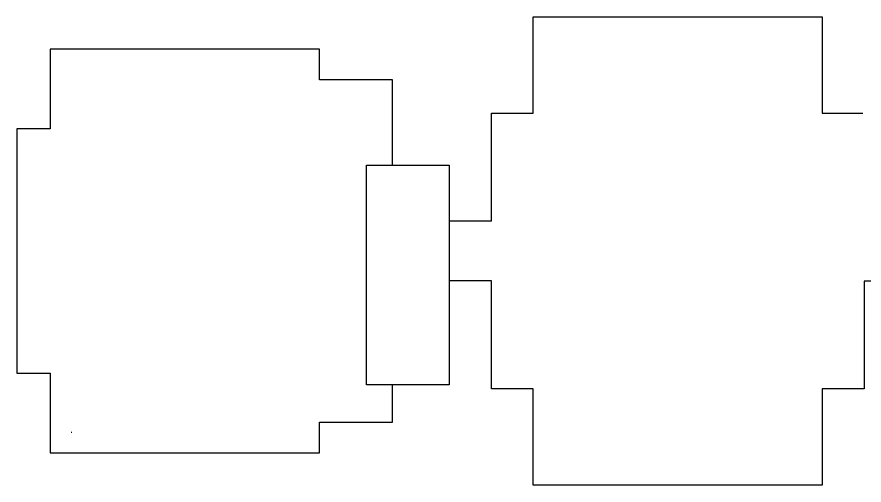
# Model space of a CAD drawing. Header units: inches. Extents: x -88 to 3164, y -86 to 1653.
# Drawn here: x -88 to 1284, y -86 to 672 of the extents above; entities that cross this region are included whole.
import ezdxf

# ---------------------------------------------------------------- set-up
doc = ezdxf.new("R2010")
doc.units = ezdxf.units.IN
doc.header["$LTSCALE"] = 10
doc.header["$MEASUREMENT"] = 0
doc.layers.add('A-ROOF', color=2, linetype='CONTINUOUS')
doc.layers.add('A-WALL', color=5, linetype='CONTINUOUS')

msp = doc.modelspace()

# ---------------------------------------------------------------- linework, layer by layer
at = {"layer": 'A-ROOF'}
for p, q in [((748.1, 672.2), (1216.1, 672.2)), ((748.1, 516.2), (748.1, 672.2)), ((1216.1, 672.2), (1216.1, 516.2)), ((402.1, 620.2), (-33.9, 620.2)), ((-33.9, 620.2), (-33.9, 491.2)), ((402.1, 570.2), (402.1, 620.2)), ((520.1, 570.2), (402.1, 570.2)), ((520.1, 432.2), (520.1, 570.2)), ((680.4, 516.2), (748.1, 516.2)), ((680.4, 341.7), (680.4, 516.2)), ((1216.1, 516.2), (1282.1, 516.2)), ((-33.9, 491.2), (-87.9, 491.2)), ((-87.9, 491.2), (-87.9, 95.2)), ((478.1, 432.2), (612.1, 432.2)), ((478.1, 76.7), (478.1, 432.2)), ((612.1, 432.2), (612.1, 244.6)), ((680.4, 341.7), (612.1, 341.7)), ((680.4, 244.7), (612.1, 244.7)), ((612.1, 244.6), (612.1, 76.7)), ((680.4, 70.2), (680.4, 244.7)), ((1283.9, 244.2), (1283.9, 70.2)), ((1360.4, 244.2), (1283.9, 244.2)), ((-87.9, 95.2), (-33.9, 95.2)), ((-33.9, 95.2), (-33.9, -33.8)), ((612.1, 76.7), (478.1, 76.7)), ((520.1, 16.2), (520.1, 76.9)), ((748.1, 70.2), (680.4, 70.2)), ((748.1, -85.8), (748.1, 70.2)), ((1216.1, 70.2), (1216.1, -85.8)), ((1283.9, 70.2), (1216.1, 70.2)), ((402.1, -33.8), (402.1, 16.2)), ((402.1, 16.2), (520.1, 16.2)), ((-33.9, -33.8), (402.1, -33.8)), ((1216.1, -85.8), (748.1, -85.8))]:
    msp.add_line(p, q, dxfattribs=at)
at = {"layer": 'A-WALL'}
msp.add_line((0, 0), (1, 0), dxfattribs=at)
msp.add_line((0, 0), (1, 0), dxfattribs=at)

doc.saveas('drawing.dxf')
